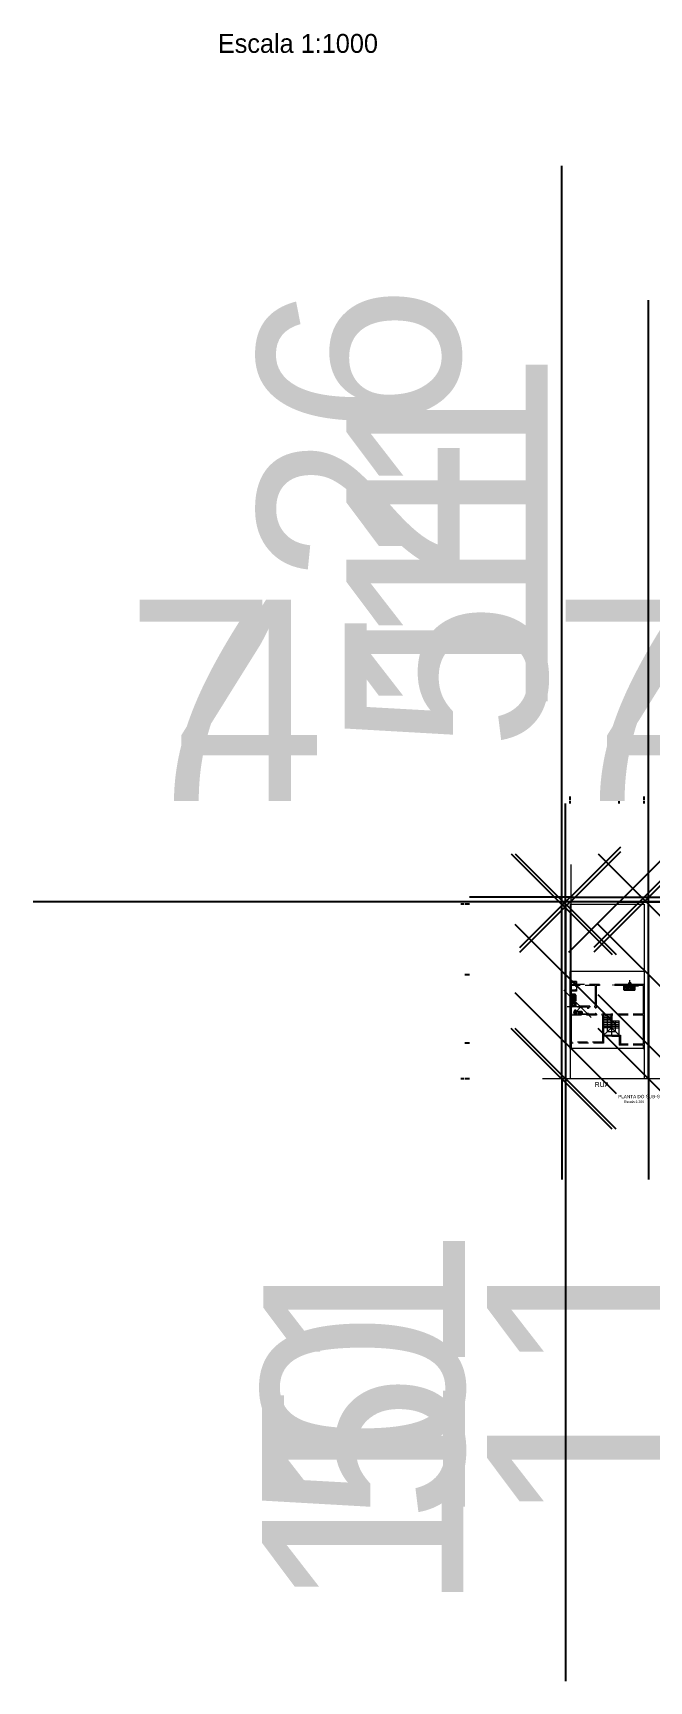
# Model space of a CAD drawing. Header units: feet. Extents: x -467 to 251, y -362 to 412.
# Drawn here: x -156.9 to -65.1, y -101 to 144.5 of the extents above; entities that cross this region are included whole.
import ezdxf

# ---------------------------------------------------------------- set-up
doc = ezdxf.new("R2010")
doc.units = ezdxf.units.FT
doc.header["$MEASUREMENT"] = 0
doc.linetypes.add('DASHED', pattern=[0.75, 0.5, -0.25])
for name, color, linetype in [('Aberturas', 1, 'Continuous'), ('Sanitários', 4, 'Continuous'), ('Textos', 2, 'Continuous')]:
    doc.layers.add(name, color=color, linetype=linetype)
doc.dimstyles.new('Cota 200', dxfattribs={"dimtxt": 15, "dimasz": 15, "dimexe": 15, "dimexo": 15, "dimgap": 15, "dimtad": 1, "dimdec": 0, "dimtxsty": 'Standard', "dimblk": 'OBLIQUE', "dimcen": 15, "dimdle": 15, "dimclrd": 256, "dimclre": 256, "dimclrt": 256, "dimadec": 0, "dimazin": 0, "dimtfac": 1, "dimtdec": 0, "dimtmove": 0, "dimatfit": 3, "dimldrblk": 'OBLIQUE', "dimfxl": 1, "dimarcsym": 0})

# ---------------------------------------------------------------- blocks, each defined once
blk = doc.blocks.new('_Oblique')
at = {"color": 0, "linetype": 'ByBlock', "lineweight": -2}
blk.add_line((-0.5, -0.5), (0.5, 0.5), dxfattribs=at)
blk = doc.blocks.new('*D202')
at = {"lineweight": -2, "ltscale": 3, "transparency": 16777216}
for p, q in [((-69.55, 29.72), (-69.55, 30.09)), ((-65.85, 29.72), (-65.85, 30.09)), ((-69.55, 15.09), (-149.55, 15.09)), ((-65.85, 15.09), (-69.55, 15.09)), ((-65.85, 15.09), (-50.85, 15.09))]:
    blk.add_line(p, q, dxfattribs=at)
at = {"layer": 'Defpoints', "color": 0, "lineweight": 18, "ltscale": 3, "transparency": 16777216}
for p in [(-69.55, 15.09), (-69.55, 14.72), (-65.85, 14.72)]:
    blk.add_point(p, dxfattribs=at)
at = {"lineweight": -2, "ltscale": 3, "transparency": 16777216, "xscale": 15, "yscale": 15, "zscale": 15}
blk.add_blockref('_Oblique', (-69.55, 15.09), dxfattribs=at)
at = {"lineweight": -2, "ltscale": 3, "transparency": 16777216, "xscale": 15, "yscale": 15, "zscale": 15, "rotation": 180}
blk.add_blockref('_Oblique', (-65.85, 15.09), dxfattribs=at)
at = {"lineweight": 18, "ltscale": 3, "transparency": 16777216, "insert": (-124.55, 45.09), "char_height": 30, "attachment_point": 5}
blk.add_mtext('4', dxfattribs=at)
blk = doc.blocks.new('*D203')
at = {"lineweight": -2, "ltscale": 3, "transparency": 16777216}
for p, q in [((-76.85, 29.72), (-76.85, 30.09)), ((-69.55, 29.72), (-69.55, 30.09)), ((-76.85, 15.09), (-156.85, 15.09)), ((-69.55, 15.09), (-76.85, 15.09)), ((-69.55, 15.09), (-54.55, 15.09))]:
    blk.add_line(p, q, dxfattribs=at)
at = {"layer": 'Defpoints', "color": 0, "lineweight": 18, "ltscale": 3, "transparency": 16777216}
for p in [(-76.85, 15.09), (-76.85, 14.72), (-69.55, 14.72)]:
    blk.add_point(p, dxfattribs=at)
at = {"lineweight": -2, "ltscale": 3, "transparency": 16777216, "xscale": 15, "yscale": 15, "zscale": 15}
blk.add_blockref('_Oblique', (-76.85, 15.09), dxfattribs=at)
at = {"lineweight": -2, "ltscale": 3, "transparency": 16777216, "xscale": 15, "yscale": 15, "zscale": 15, "rotation": 180}
blk.add_blockref('_Oblique', (-69.55, 15.09), dxfattribs=at)
at = {"lineweight": 18, "ltscale": 3, "transparency": 16777216, "insert": (-131.85, 45.09), "char_height": 30, "attachment_point": 5}
blk.add_mtext('7', dxfattribs=at)
blk = doc.blocks.new('*D204')
at = {"lineweight": -2, "ltscale": 3, "transparency": 16777216}
for p, q in [((-76.85, 30.24), (-76.85, 30.78)), ((-65.85, 30.24), (-65.85, 30.78)), ((-76.85, 15.78), (-91.85, 15.78)), ((-76.85, 15.78), (-65.85, 15.78)), ((-65.85, 15.78), (24.15, 15.78))]:
    blk.add_line(p, q, dxfattribs=at)
at = {"layer": 'Defpoints', "color": 0, "lineweight": 18, "ltscale": 3, "transparency": 16777216}
for p in [(-76.85, 15.24), (-65.85, 15.78), (-65.85, 15.24)]:
    blk.add_point(p, dxfattribs=at)
at = {"lineweight": -2, "ltscale": 3, "transparency": 16777216, "xscale": 15, "yscale": 15, "zscale": 15}
blk.add_blockref('_Oblique', (-76.85, 15.78), dxfattribs=at)
at = {"lineweight": -2, "ltscale": 3, "transparency": 16777216, "xscale": 15, "yscale": 15, "zscale": 15, "rotation": 180}
blk.add_blockref('_Oblique', (-65.85, 15.78), dxfattribs=at)
at = {"lineweight": 18, "ltscale": 3, "transparency": 16777216, "insert": (-5.85, 45.78), "char_height": 30, "attachment_point": 5}
blk.add_mtext('11', dxfattribs=at)
blk = doc.blocks.new('*D205')
at = {"lineweight": -2, "ltscale": 3, "transparency": 16777216}
for p, q in [((-77.54, 14.72), (-77.54, 29.72)), ((-91.85, 14.72), (-92.54, 14.72)), ((-77.54, 14.72), (-77.54, 4.22)), ((-91.85, 4.22), (-92.54, 4.22)), ((-77.54, 4.22), (-77.54, -85.78))]:
    blk.add_line(p, q, dxfattribs=at)
at = {"layer": 'Defpoints', "color": 0, "lineweight": 18, "ltscale": 3, "transparency": 16777216}
for p in [(-76.85, 14.72), (-77.54, 4.22), (-76.85, 4.22)]:
    blk.add_point(p, dxfattribs=at)
at = {"lineweight": -2, "ltscale": 3, "transparency": 16777216, "xscale": 15, "yscale": 15, "zscale": 15}
for p, rotation in [((-77.54, 14.72), 270), ((-77.54, 4.22), 90)]:
    blk.add_blockref('_Oblique', p, dxfattribs=dict(at, rotation=rotation))
at = {"lineweight": 18, "ltscale": 3, "transparency": 16777216, "insert": (-107.54, -55.78), "char_height": 30, "attachment_point": 5, "rotation": 90}
blk.add_mtext('11', dxfattribs=at)
blk = doc.blocks.new('*D206')
at = {"lineweight": -2, "ltscale": 3, "transparency": 16777216}
for p, q in [((-77.54, 4.22), (-77.54, 19.22)), ((-91.85, 4.22), (-92.54, 4.22)), ((-77.54, 4.22), (-77.54, -5.98)), ((-91.85, -5.98), (-92.54, -5.98)), ((-77.54, -5.98), (-77.54, -100.98))]:
    blk.add_line(p, q, dxfattribs=at)
at = {"layer": 'Defpoints', "color": 0, "lineweight": 18, "ltscale": 3, "transparency": 16777216}
for p in [(-76.85, 4.22), (-77.54, -5.98), (-76.85, -5.98)]:
    blk.add_point(p, dxfattribs=at)
at = {"lineweight": -2, "ltscale": 3, "transparency": 16777216, "xscale": 15, "yscale": 15, "zscale": 15}
for p, rotation in [((-77.54, 4.22), 270), ((-77.54, -5.98), 90)]:
    blk.add_blockref('_Oblique', p, dxfattribs=dict(at, rotation=rotation))
at = {"lineweight": 18, "ltscale": 3, "transparency": 16777216, "insert": (-107.54, -68.48), "char_height": 30, "attachment_point": 5, "rotation": 90}
blk.add_mtext('10', dxfattribs=at)
blk = doc.blocks.new('*D207')
at = {"lineweight": -2, "ltscale": 3, "transparency": 16777216}
for p, q in [((-77.54, -5.98), (-77.54, 9.02)), ((-91.85, -5.98), (-92.54, -5.98)), ((-77.54, -5.98), (-77.54, -11.28)), ((-91.85, -11.28), (-92.54, -11.28)), ((-77.54, -11.28), (-77.54, -91.28))]:
    blk.add_line(p, q, dxfattribs=at)
at = {"layer": 'Defpoints', "color": 0, "lineweight": 18, "ltscale": 3, "transparency": 16777216}
for p in [(-76.85, -5.98), (-77.54, -11.28), (-76.85, -11.28)]:
    blk.add_point(p, dxfattribs=at)
at = {"lineweight": -2, "ltscale": 3, "transparency": 16777216, "xscale": 15, "yscale": 15, "zscale": 15}
for p, rotation in [((-77.54, -5.98), 270), ((-77.54, -11.28), 90)]:
    blk.add_blockref('_Oblique', p, dxfattribs=dict(at, rotation=rotation))
at = {"lineweight": 18, "ltscale": 3, "transparency": 16777216, "insert": (-107.54, -66.28), "char_height": 30, "attachment_point": 5, "rotation": 90}
blk.add_mtext('5', dxfattribs=at)
blk = doc.blocks.new('*D208')
at = {"lineweight": -2, "ltscale": 3, "transparency": 16777216}
for p, q in [((-78.13, 14.72), (-78.13, 124.72)), ((-92.69, 14.72), (-93.13, 14.72)), ((-78.13, -11.28), (-78.13, 14.72)), ((-92.69, -11.28), (-93.13, -11.28)), ((-78.13, -11.28), (-78.13, -26.28))]:
    blk.add_line(p, q, dxfattribs=at)
at = {"layer": 'Defpoints', "color": 0, "lineweight": 18, "ltscale": 3, "transparency": 16777216}
for p in [(-78.13, 14.72), (-77.69, 14.72), (-77.69, -11.28)]:
    blk.add_point(p, dxfattribs=at)
at = {"lineweight": -2, "ltscale": 3, "transparency": 16777216, "xscale": 15, "yscale": 15, "zscale": 15}
for p, rotation in [((-78.13, 14.72), 270), ((-78.13, -11.28), 90)]:
    blk.add_blockref('_Oblique', p, dxfattribs=dict(at, rotation=rotation))
at = {"lineweight": 18, "ltscale": 3, "transparency": 16777216, "insert": (-108.13, 84.72), "char_height": 30, "attachment_point": 5, "rotation": 90}
blk.add_mtext('26', dxfattribs=at)
blk = doc.blocks.new('*D209')
at = {"lineweight": -2, "ltscale": 3, "transparency": 16777216}
for p, q in [((-65.22, -6.28), (-65.22, 73.72)), ((-65.22, -11.28), (-65.22, -6.28)), ((-50.85, -6.28), (-50.22, -6.28)), ((-65.22, -11.28), (-65.22, -26.28)), ((-50.85, -11.28), (-50.22, -11.28))]:
    blk.add_line(p, q, dxfattribs=at)
at = {"layer": 'Defpoints', "color": 0, "lineweight": 18, "ltscale": 3, "transparency": 16777216}
for p in [(-65.85, -6.28), (-65.22, -6.28), (-65.85, -11.28)]:
    blk.add_point(p, dxfattribs=at)
at = {"lineweight": -2, "ltscale": 3, "transparency": 16777216, "xscale": 15, "yscale": 15, "zscale": 15}
for p, rotation in [((-65.22, -6.28), 270), ((-65.22, -11.28), 90)]:
    blk.add_blockref('_Oblique', p, dxfattribs=dict(at, rotation=rotation))
at = {"lineweight": 18, "ltscale": 3, "transparency": 16777216, "insert": (-95.22, 48.72), "char_height": 30, "attachment_point": 5, "rotation": 90}
blk.add_mtext('5', dxfattribs=at)
blk = doc.blocks.new('*D210')
at = {"lineweight": -2, "ltscale": 3, "transparency": 16777216}
for p, q in [((-65.22, 4.22), (-65.22, 94.22)), ((-65.22, -6.28), (-65.22, 4.22)), ((-50.85, 4.22), (-50.22, 4.22)), ((-65.22, -6.28), (-65.22, -21.28)), ((-50.85, -6.28), (-50.22, -6.28))]:
    blk.add_line(p, q, dxfattribs=at)
at = {"layer": 'Defpoints', "color": 0, "lineweight": 18, "ltscale": 3, "transparency": 16777216}
for p in [(-65.85, 4.22), (-65.22, 4.22), (-65.85, -6.28)]:
    blk.add_point(p, dxfattribs=at)
at = {"lineweight": -2, "ltscale": 3, "transparency": 16777216, "xscale": 15, "yscale": 15, "zscale": 15}
for p, rotation in [((-65.22, 4.22), 270), ((-65.22, -6.28), 90)]:
    blk.add_blockref('_Oblique', p, dxfattribs=dict(at, rotation=rotation))
at = {"lineweight": 18, "ltscale": 3, "transparency": 16777216, "insert": (-95.22, 64.22), "char_height": 30, "attachment_point": 5, "rotation": 90}
blk.add_mtext('11', dxfattribs=at)
blk = doc.blocks.new('*D211')
at = {"lineweight": -2, "ltscale": 3, "transparency": 16777216}
for p, q in [((-65.22, 14.72), (-65.22, 104.72)), ((-65.22, 4.22), (-65.22, 14.72)), ((-50.85, 14.72), (-50.22, 14.72)), ((-65.22, 4.22), (-65.22, -10.78)), ((-50.85, 4.22), (-50.22, 4.22))]:
    blk.add_line(p, q, dxfattribs=at)
at = {"layer": 'Defpoints', "color": 0, "lineweight": 18, "ltscale": 3, "transparency": 16777216}
for p in [(-65.85, 14.72), (-65.22, 14.72), (-65.85, 4.22)]:
    blk.add_point(p, dxfattribs=at)
at = {"lineweight": -2, "ltscale": 3, "transparency": 16777216, "xscale": 15, "yscale": 15, "zscale": 15}
for p, rotation in [((-65.22, 14.72), 270), ((-65.22, 4.22), 90)]:
    blk.add_blockref('_Oblique', p, dxfattribs=dict(at, rotation=rotation))
at = {"lineweight": 18, "ltscale": 3, "transparency": 16777216, "insert": (-95.22, 74.72), "char_height": 30, "attachment_point": 5, "rotation": 90}
blk.add_mtext('11', dxfattribs=at)
blk = doc.blocks.new('CUBA')
for points in [[(-0.36, 0, 0.074247), (-0.34, -0.09, 0.084941), (-0.31, -0.16, 0.1063), (-0.25, -0.21, 0.128651), (-0.18, -0.23, 0.128651), (-0.11, -0.21, 0.1063), (-0.05, -0.16, 0.084941), (-0.01, -0.09, 0.074247), (0, 0, 0.074247), (-0.01, 0.09, 0.084941), (-0.05, 0.16, 0.1063), (-0.11, 0.21, 0.128651), (-0.18, 0.23, 0.128651), (-0.25, 0.21, 0.1063), (-0.31, 0.16, 0.084941), (-0.34, 0.09, 0.074247)], [(-0.33, 0, 0.074247), (-0.32, -0.08, 0.084941), (-0.28, -0.14, 0.1063), (-0.23, -0.19, 0.128651), (-0.18, -0.2, 0.128651), (-0.12, -0.19, 0.1063), (-0.07, -0.14, 0.084941), (-0.04, -0.08, 0.074247), (-0.03, 0, 0.074247), (-0.04, 0.08, 0.084941), (-0.07, 0.14, 0.1063), (-0.12, 0.19, 0.128651), (-0.18, 0.2, 0.128651), (-0.23, 0.19, 0.1063), (-0.28, 0.14, 0.084941), (-0.32, 0.08, 0.074247)]]:
    blk.add_lwpolyline(points, format="xyb", close=True)
blk = doc.blocks.new('*D215')
at = {"lineweight": -2, "ltscale": 3, "transparency": 16777216}
for p, q in [((-44.27, 14.72), (-44.27, 29.72)), ((-58.58, 14.72), (-59.27, 14.72)), ((-44.27, 14.72), (-44.27, 4.22)), ((-58.58, 4.22), (-59.27, 4.22)), ((-44.27, 4.22), (-44.27, -85.78))]:
    blk.add_line(p, q, dxfattribs=at)
at = {"layer": 'Defpoints', "color": 0, "lineweight": 18, "ltscale": 3, "transparency": 16777216}
for p in [(-43.58, 14.72), (-44.27, 4.22), (-43.58, 4.22)]:
    blk.add_point(p, dxfattribs=at)
at = {"lineweight": -2, "ltscale": 3, "transparency": 16777216, "xscale": 15, "yscale": 15, "zscale": 15}
for p, rotation in [((-44.27, 14.72), 270), ((-44.27, 4.22), 90)]:
    blk.add_blockref('_Oblique', p, dxfattribs=dict(at, rotation=rotation))
at = {"lineweight": 18, "ltscale": 3, "transparency": 16777216, "insert": (-74.27, -55.78), "char_height": 30, "attachment_point": 5, "rotation": 90}
blk.add_mtext('11', dxfattribs=at)
blk = doc.blocks.new('*D222')
at = {"lineweight": -2, "ltscale": 3, "transparency": 16777216}
for p, q in [((-6.14, 29.72), (-6.14, 30.09)), ((-2.44, 29.72), (-2.44, 30.09)), ((-6.14, 15.09), (-86.14, 15.09)), ((-2.44, 15.09), (-6.14, 15.09)), ((-2.44, 15.09), (12.56, 15.09))]:
    blk.add_line(p, q, dxfattribs=at)
at = {"layer": 'Defpoints', "color": 0, "lineweight": 18, "ltscale": 3, "transparency": 16777216}
for p in [(-6.14, 15.09), (-6.14, 14.72), (-2.44, 14.72)]:
    blk.add_point(p, dxfattribs=at)
at = {"lineweight": -2, "ltscale": 3, "transparency": 16777216, "xscale": 15, "yscale": 15, "zscale": 15}
blk.add_blockref('_Oblique', (-6.14, 15.09), dxfattribs=at)
at = {"lineweight": -2, "ltscale": 3, "transparency": 16777216, "xscale": 15, "yscale": 15, "zscale": 15, "rotation": 180}
blk.add_blockref('_Oblique', (-2.44, 15.09), dxfattribs=at)
at = {"lineweight": 18, "ltscale": 3, "transparency": 16777216, "insert": (-61.14, 45.09), "char_height": 30, "attachment_point": 5}
blk.add_mtext('4', dxfattribs=at)
blk = doc.blocks.new('*D223')
at = {"lineweight": -2, "ltscale": 3, "transparency": 16777216}
for p, q in [((-13.44, 29.72), (-13.44, 30.09)), ((-6.14, 29.72), (-6.14, 30.09)), ((-13.44, 15.09), (-93.44, 15.09)), ((-6.14, 15.09), (-13.44, 15.09)), ((-6.14, 15.09), (8.86, 15.09))]:
    blk.add_line(p, q, dxfattribs=at)
at = {"layer": 'Defpoints', "color": 0, "lineweight": 18, "ltscale": 3, "transparency": 16777216}
for p in [(-13.44, 15.09), (-13.44, 14.72), (-6.14, 14.72)]:
    blk.add_point(p, dxfattribs=at)
at = {"lineweight": -2, "ltscale": 3, "transparency": 16777216, "xscale": 15, "yscale": 15, "zscale": 15}
blk.add_blockref('_Oblique', (-13.44, 15.09), dxfattribs=at)
at = {"lineweight": -2, "ltscale": 3, "transparency": 16777216, "xscale": 15, "yscale": 15, "zscale": 15, "rotation": 180}
blk.add_blockref('_Oblique', (-6.14, 15.09), dxfattribs=at)
at = {"lineweight": 18, "ltscale": 3, "transparency": 16777216, "insert": (-68.44, 45.09), "char_height": 30, "attachment_point": 5}
blk.add_mtext('7', dxfattribs=at)

msp = doc.modelspace()

# ---------------------------------------------------------------- linework, layer by layer
at = {"lineweight": 18, "ltscale": 3}
for p, q in [((-76.75, 20.63), (-76.75, -5.83)), ((-76.85, 14.72), (-65.85, 14.72)), ((-76.85, 14.72), (-76.85, -11.28)), ((-65.85, 14.72), (-65.85, -11.28)), ((-76.7, 3.07), (-76.7, 2.77)), ((-76.7, 2.62), (-76.7, 1.92)), ((-76.1, 3.07), (-76.1, 2.77)), ((-76.1, 2.62), (-76.1, 2.52)), ((-76.1, 2.52), (-75.95, 2.52)), ((-75.95, 3.22), (-75.95, 2.77)), ((-75.95, 2.62), (-75.95, 1.77)), ((-73.15, 2.62), (-73.15, -0.48)), ((-73, 2.62), (-73, -0.73)), ((-72.5, 2.77), (-72.5, 2.62)), ((-70.5, 2.77), (-70.5, 2.62)), ((-68.85, 2.77), (-68.85, 2.62)), ((-68.7, 2.77), (-68.7, 2.62)), ((-68.35, 2.28), (-68.35, 2.77)), ((-67.83, 2.94), (-68.15, 2.94)), ((-67.99, 2.53), (-67.99, 3.42)), ((-67.69, 2.28), (-67.69, 2.77)), ((-66.7, 2.77), (-66.7, 2.62)), ((-66, 2.62), (-66, -1.63)), ((-77.8, 1.94), (-73.73, -2.13)), ((-76.41, 1.03), (-76.85, 1.03)), ((-76.41, 0.51), (-76.85, 0.51)), ((-76.75, 1.77), (-76.75, -0.91)), ((-76.7, 1.77), (-76.7, -0.48)), ((-76.66, -0.34), (-76.09, 0.23)), ((-76.1, 2.02), (-75.95, 2.02)), ((-76.1, 2.02), (-76.1, 1.92)), ((-74.8, -0.56), (-77.3, -0.56)), ((-76.7, -0.13), (-76.85, -0.13)), ((-76.66, -0.34), (-76.85, -0.53)), ((-76.7, -0.63), (-76.7, -1.63)), ((-76.7, -1.78), (-76.7, -5.83)), ((-76.33, -1.63), (-76.33, -1.78)), ((-75.08, -1.61), (-76.12, -1.04)), ((-76.11, -1.44), (-75.3, -0.56)), ((-75.5, -0.36), (-75.1, -0.76)), ((-75.43, -0.63), (-75.43, -0.48)), ((-75.38, -1.33), (-75.38, -1.78)), ((-75.3, -0.63), (-75.3, -0.48)), ((-75.3, -0.56), (-75.3, -0.56)), ((-74.8, -0.52), (-74.8, -0.6)), ((-74.3, -0.63), (-74.3, -0.83)), ((-74.15, -0.83), (-74.3, -0.83)), ((-74.3, -1.53), (-74.3, -1.63)), ((-74.15, -1.53), (-74.3, -1.53)), ((-74.15, -0.63), (-74.15, -0.83)), ((-74.15, -1.53), (-74.15, -1.63)), ((-73.95, -0.48), (-73.95, -0.63)), ((-73.25, -0.48), (-73.25, -0.63)), ((-73.15, -0.63), (-73.15, -0.73)), ((-73.15, -0.73), (-73, -0.73)), ((-73.15, -1.53), (-73, -1.53)), ((-73.15, -1.53), (-73.15, -1.63)), ((-73.08, -1.53), (-73.15, -1.53)), ((-73, -1.53), (-73, -1.63)), ((-72.95, -1.63), (-72.95, -1.78)), ((-72.15, -1.63), (-72.15, -1.78)), ((-72.05, -1.78), (-72.05, -5.83)), ((-71.9, -1.63), (-71.9, -3.68)), ((-71.9, -1.63), (-70.8, -1.63)), ((-71.9, -1.89), (-70.8, -1.89)), ((-71.9, -2.15), (-70.8, -2.15)), ((-71.9, -2.4), (-70.8, -2.4)), ((-71.35, -1.63), (-71.35, -4.23)), ((-70.8, -1.63), (-70.8, -3.68)), ((-70.65, -1.78), (-70.65, -3.68)), ((-66, -1.78), (-66, -6.13)), ((-76.79, -2.86), (-76.72, -2.86)), ((-71.9, -2.66), (-70.8, -2.66)), ((-71.9, -2.91), (-70.8, -2.91)), ((-71.9, -3.17), (-70.8, -3.17)), ((-71.9, -3.42), (-70.8, -3.42)), ((-70.8, -3.68), (-71.9, -3.68)), ((-71.9, -3.68), (-71.9, -4.78)), ((-70.73, -3.68), (-71.9, -4.78)), ((-71.9, -4.78), (-69.4, -4.78)), ((-71.35, -4.23), (-70.1, -4.23)), ((-70.65, -3.68), (-70.8, -3.68)), ((-70.73, -3.68), (-69.55, -4.78)), ((-70.73, -3.68), (-70.73, -4.78)), ((-70.65, -2.66), (-69.55, -2.66)), ((-70.65, -2.91), (-69.55, -2.91)), ((-70.65, -3.17), (-69.55, -3.17)), ((-70.65, -3.42), (-69.55, -3.42)), ((-70.65, -3.68), (-69.55, -3.68)), ((-70.1, -2.66), (-70.18, -2.79)), ((-70.1, -4.23), (-70.1, -2.66)), ((-70.1, -2.66), (-70.02, -2.79)), ((-69.55, -4.78), (-69.55, -2.66)), ((-76.85, -6.78), (-76.7, -6.78)), ((-76.7, -5.98), (-76.7, -6.78)), ((-71.9, -4.93), (-71.9, -5.98)), ((-70.65, -4.93), (-69.55, -4.93)), ((-66, -6.28), (-66, -6.78)), ((-66, -6.78), (-65.85, -6.78)), ((-61.32, -11.28), (-81, -11.28))]:
    msp.add_line(p, q, dxfattribs=at)
at = {"color": 4, "lineweight": 18, "ltscale": 3}
for p, q in [((-65.85, 4.72), (-76.85, 4.72)), ((-76.85, -6.78), (-76.85, 4.72)), ((-65.85, 4.72), (-65.85, -6.78)), ((-65.85, -6.78), (-76.85, -6.78))]:
    msp.add_line(p, q, dxfattribs=at)
at = {"linetype": 'DASHED', "lineweight": 18, "ltscale": 3}
for p, q in [((-75.95, 3.22), (-76.85, 3.22)), ((-76.1, 3.07), (-76.7, 3.07)), ((-76.1, 2.77), (-76.7, 2.77)), ((-76.1, 2.62), (-76.7, 2.62)), ((-72.5, 2.77), (-75.95, 2.77)), ((-73.15, 2.62), (-75.95, 2.62)), ((-72.5, 2.62), (-73, 2.62)), ((-68.7, 2.77), (-70.5, 2.77)), ((-66.57, 2.67), (-70.5, 2.67)), ((-68.7, 2.62), (-70.5, 2.62)), ((-65.85, 2.77), (-66.7, 2.77)), ((-66, 2.62), (-66.7, 2.62)), ((-76.1, 1.92), (-76.7, 1.92)), ((-75.95, 1.77), (-76.7, 1.77)), ((-73.95, -0.48), (-76.7, -0.48)), ((-74.3, -0.63), (-76.7, -0.63)), ((-74.3, -1.63), (-76.7, -1.63)), ((-74.3, -1.68), (-76.7, -1.68)), ((-72.95, -1.78), (-76.7, -1.78)), ((-73.95, -0.63), (-74.15, -0.63)), ((-73.15, -1.63), (-74.15, -1.63)), ((-73.15, -0.48), (-73.25, -0.48)), ((-73.15, -0.63), (-73.25, -0.63)), ((-72.95, -1.63), (-73, -1.63)), ((-71.9, -1.63), (-72.15, -1.63)), ((-72.05, -1.78), (-72.15, -1.78)), ((-66, -1.63), (-70.8, -1.63)), ((-66, -1.78), (-70.65, -1.78)), ((-69.4, -4.78), (-69.4, -6.13)), ((-72.05, -5.83), (-76.7, -5.83)), ((-71.9, -5.98), (-76.7, -5.98)), ((-70.65, -4.93), (-71.9, -4.93)), ((-69.55, -4.93), (-69.55, -6.28)), ((-66, -6.28), (-69.55, -6.28)), ((-66, -6.13), (-69.4, -6.13))]:
    msp.add_line(p, q, dxfattribs=at)
at = {"lineweight": 18, "ltscale": 3}
for centre, radius in [((-68.85, 2.67), 0.0477), ((-67.99, 2.94), 0.15), ((-75.3, -0.56), 0.05), ((-74.8, -0.56), 0.0369), ((-76.75, -2.86), 0.0312)]:
    msp.add_circle(centre, radius, dxfattribs=at)
at = {"lineweight": 18}
for p in [(-71.9, -1.63), (-71.9, -1.89), (-71.9, -2.15), (-71.9, -2.4), (-71.9, -2.66), (-71.9, -2.91), (-71.9, -3.17), (-71.9, -3.42)]:
    msp.add_point(p, dxfattribs=at)
at = {"layer": 'Aberturas'}
for p, q in [((-68.7, 2.77), (-66.7, 2.77)), ((-68.7, 2.77), (-66.7, 2.77)), ((-68.7, 2.71), (-66.7, 2.71)), ((-68.7, 2.71), (-66.7, 2.71)), ((-68.7, 2.68), (-66.7, 2.68)), ((-68.7, 2.68), (-66.7, 2.68)), ((-68.7, 2.62), (-66.7, 2.62)), ((-68.7, 2.62), (-66.7, 2.62))]:
    msp.add_line(p, q, dxfattribs=at)
at = {"layer": 'Sanitários'}
for p, q in [((-68.81, 1.92), (-68.81, 2.62)), ((-68.81, 1.92), (-68.81, 2.62)), ((-68.2, 2.46), (-68.5, 2.46)), ((-68.2, 2.46), (-68.5, 2.46)), ((-67.54, 2.46), (-67.84, 2.46)), ((-67.54, 2.46), (-67.84, 2.46)), ((-67.24, 1.92), (-67.24, 2.62)), ((-67.24, 1.92), (-67.24, 2.62)), ((-76.2, 1.3), (-76.7, 1.3)), ((-76.2, 1.3), (-76.7, 1.3)), ((-76.2, 0.23), (-76.7, 0.23)), ((-76.2, 0.23), (-76.7, 0.23)), ((-76.7, 0.17), (-76.1, 0.17)), ((-76.7, 0.17), (-76.1, 0.17)), ((-76.58, 1.21), (-76.58, 0.84)), ((-76.58, 1.21), (-76.58, 0.84)), ((-76.58, 0.7), (-76.58, 0.33)), ((-76.58, 0.7), (-76.58, 0.33)), ((-76.56, 0.17), (-76.56, -0.43)), ((-76.56, 0.17), (-76.56, -0.43)), ((-76.37, 1.27), (-76.37, 0.78)), ((-76.37, 1.27), (-76.37, 0.78)), ((-76.34, 1.27), (-76.34, 0.79)), ((-76.34, 1.27), (-76.34, 0.79)), ((-76.31, 1.26), (-76.31, 0.8)), ((-76.31, 1.26), (-76.31, 0.8)), ((-76.28, 1.24), (-76.28, 0.82)), ((-76.28, 1.24), (-76.28, 0.82)), ((-76.25, 1.22), (-76.25, 0.84)), ((-76.25, 1.22), (-76.25, 0.84)), ((-76.22, 1.19), (-76.22, 0.87)), ((-76.22, 1.19), (-76.22, 0.87)), ((-76.19, 1.14), (-76.19, 0.91)), ((-76.19, 1.14), (-76.19, 0.91)), ((-76.1, 1.2), (-76.1, 0.33)), ((-76.1, 1.2), (-76.1, 0.33)), ((-76.1, 0.17), (-76.1, -0.43)), ((-76.1, 0.17), (-76.1, -0.43)), ((-67.24, 1.92), (-68.81, 1.92)), ((-68.55, 2.18), (-68.55, 2.41)), ((-68.55, 2.18), (-68.55, 2.41)), ((-68.2, 2.14), (-68.5, 2.14)), ((-68.2, 2.14), (-68.5, 2.14)), ((-68.15, 2.41), (-68.15, 2.19)), ((-68.15, 2.41), (-68.15, 2.19)), ((-67.89, 2.18), (-67.89, 2.41)), ((-67.89, 2.18), (-67.89, 2.41)), ((-67.54, 2.14), (-67.84, 2.14)), ((-67.54, 2.14), (-67.84, 2.14)), ((-67.49, 2.41), (-67.49, 2.19)), ((-67.49, 2.41), (-67.49, 2.19)), ((-76.1, -0.43), (-76.7, -0.43)), ((-76.1, -0.43), (-76.7, -0.43)), ((-76.29, -1.25), (-76.29, -1.27)), ((-76.29, -1.25), (-76.29, -1.27)), ((-76.29, -1.25), (-76.29, -1.27)), ((-76.29, -1.25), (-76.29, -1.27)), ((-76.29, -1.27), (-76.29, -1.29)), ((-76.29, -1.27), (-76.29, -1.29)), ((-76.29, -1.27), (-76.29, -1.29)), ((-76.29, -1.27), (-76.29, -1.29)), ((-76.25, -1.25), (-76.25, -1.27)), ((-76.25, -1.25), (-76.25, -1.27)), ((-76.25, -1.25), (-76.25, -1.27)), ((-76.25, -1.25), (-76.25, -1.27)), ((-76.25, -1.27), (-76.25, -1.29)), ((-76.25, -1.27), (-76.25, -1.29)), ((-76.25, -1.27), (-76.25, -1.29)), ((-76.25, -1.27), (-76.25, -1.29)), ((-76.24, -1.52), (-76.24, -1.56)), ((-76.24, -1.52), (-76.24, -1.52)), ((-76.24, -1.52), (-76.24, -1.56)), ((-76.24, -1.52), (-76.24, -1.52)), ((-76.24, -1.52), (-76.24, -1.56)), ((-76.24, -1.52), (-76.24, -1.52)), ((-76.24, -1.52), (-76.24, -1.56)), ((-76.24, -1.52), (-76.24, -1.52)), ((-76.24, -1.56), (-76.24, -1.64)), ((-76.24, -1.56), (-76.24, -1.64)), ((-76.24, -1.56), (-76.24, -1.64)), ((-76.24, -1.56), (-76.24, -1.64)), ((-76.23, -1.51), (-76.11, -1.51)), ((-76.23, -1.51), (-76.11, -1.51)), ((-76.23, -1.51), (-76.11, -1.51)), ((-76.23, -1.51), (-76.11, -1.51)), ((-76.11, -1.51), (-75.99, -1.51)), ((-76.11, -1.51), (-75.99, -1.51)), ((-76.11, -1.51), (-75.99, -1.51)), ((-76.11, -1.51), (-75.99, -1.51)), ((-75.98, -1.27), (-75.98, -1.25)), ((-75.98, -1.27), (-75.98, -1.25)), ((-75.98, -1.27), (-75.98, -1.25)), ((-75.98, -1.27), (-75.98, -1.25)), ((-75.97, -1.29), (-75.98, -1.27)), ((-75.97, -1.29), (-75.98, -1.27)), ((-75.97, -1.29), (-75.98, -1.27)), ((-75.97, -1.29), (-75.98, -1.27)), ((-75.98, -1.52), (-75.98, -1.56)), ((-75.98, -1.52), (-75.98, -1.52)), ((-75.98, -1.52), (-75.98, -1.56)), ((-75.98, -1.52), (-75.98, -1.52)), ((-75.98, -1.52), (-75.98, -1.56)), ((-75.98, -1.52), (-75.98, -1.52)), ((-75.98, -1.52), (-75.98, -1.56)), ((-75.98, -1.52), (-75.98, -1.52)), ((-75.98, -1.64), (-75.98, -1.56)), ((-75.98, -1.64), (-75.98, -1.56)), ((-75.98, -1.64), (-75.98, -1.56)), ((-75.98, -1.64), (-75.98, -1.56)), ((-75.93, -1.27), (-75.93, -1.25)), ((-75.93, -1.27), (-75.93, -1.25)), ((-75.93, -1.27), (-75.93, -1.25)), ((-75.93, -1.27), (-75.93, -1.25)), ((-75.93, -1.29), (-75.93, -1.27)), ((-75.93, -1.29), (-75.93, -1.27)), ((-75.93, -1.29), (-75.93, -1.27)), ((-75.93, -1.29), (-75.93, -1.27)), ((-75.63, -1.24), (-75.63, -1.64)), ((-75.63, -1.24), (-75.63, -1.64)), ((-75.63, -1.24), (-75.12, -1.24)), ((-75.12, -1.24), (-75.12, -1.64))]:
    msp.add_line(p, q, dxfattribs=at)
at = {"layer": 'Sanitários', "const_width": 0.01}
for points in [[(-76.62, 0.11, 1), (-76.62, 0.04, 1)], [(-76.62, 0.11, 1), (-76.62, 0.04, 1)], [(-76.63, -0.01, 1), (-76.63, -0.04, 1)], [(-76.63, -0.01, 1), (-76.63, -0.04, 1)], [(-76.63, -0.07, 1), (-76.63, -0.1, 1)], [(-76.63, -0.07, 1), (-76.63, -0.1, 1)], [(-76.62, -0.12, 1), (-76.62, -0.15, 1)], [(-76.62, -0.12, 1), (-76.62, -0.15, 1)]]:
    msp.add_lwpolyline(points, format="xyb", close=True, dxfattribs=at)
at = {"layer": 'Sanitários'}
for points in [[(-76.53, 0.14), (-76.13, 0.14), (-76.13, -0.4), (-76.53, -0.4)], [(-76.53, 0.14), (-76.13, 0.14), (-76.13, -0.4), (-76.53, -0.4)], [(-76.18, -0.07), (-76.15, -0.07), (-76.15, -0.18), (-76.18, -0.18)], [(-76.18, -0.07), (-76.15, -0.07), (-76.15, -0.18), (-76.18, -0.18)]]:
    msp.add_lwpolyline(points, close=True, dxfattribs=at)
for centre, radius in [((-76.62, 0.07), 0.0191), ((-76.62, 0.07), 0.0191), ((-76.41, 1.03), 0.02), ((-76.41, 1.03), 0.02), ((-76.41, 0.51), 0.02), ((-76.41, 0.51), 0.02), ((-68.35, 2.28), 0.0143), ((-68.35, 2.28), 0.0143), ((-67.69, 2.28), 0.0143), ((-67.69, 2.28), 0.0143), ((-76.11, -1.44), 0.035), ((-76.11, -1.44), 0.035), ((-76.11, -1.44), 0.035), ((-76.11, -1.44), 0.035), ((-76.11, -1.44), 0.0225), ((-76.11, -1.44), 0.0225), ((-76.11, -1.44), 0.0225), ((-76.11, -1.44), 0.0225), ((-76.11, -1.6), 0.0175), ((-76.11, -1.6), 0.0175), ((-76.11, -1.6), 0.0175), ((-76.11, -1.6), 0.0175)]:
    msp.add_circle(centre, radius, dxfattribs=at)
for centre, radius, start, end in [((-68.5, 2.41), 0.05, 89.9219, 179.9219), ((-68.5, 2.41), 0.05, 89.9219, 179.9219), ((-68.2, 2.41), 0.05, 359.9219, 89.9219), ((-68.2, 2.41), 0.05, 359.9219, 89.9219), ((-67.84, 2.41), 0.05, 89.9219, 179.9219), ((-67.84, 2.41), 0.05, 89.9219, 179.9219), ((-67.54, 2.41), 0.05, 359.9219, 89.9219), ((-67.54, 2.41), 0.05, 359.9219, 89.9219), ((-76.41, 1.03), 0.25, 228.1147, 131.8853), ((-76.41, 1.03), 0.25, 228.1147, 131.8853), ((-76.41, 0.51), 0.25, 228.1147, 131.8853), ((-76.41, 0.51), 0.25, 228.1147, 131.8853), ((-76.2, 1.2), 0.1, 0, 90), ((-76.2, 0.33), 0.1, 270, 0), ((-68.5, 2.19), 0.05, 180.0781, 270.0781), ((-68.5, 2.19), 0.05, 180.0781, 270.0781), ((-68.2, 2.19), 0.05, 270.0781, 0.0781), ((-68.2, 2.19), 0.05, 270.0781, 0.0781), ((-67.84, 2.19), 0.05, 180.0781, 270.0781), ((-67.84, 2.19), 0.05, 180.0781, 270.0781), ((-67.54, 2.19), 0.05, 270.0781, 0.0781), ((-67.54, 2.19), 0.05, 270.0781, 0.0781), ((-74.88, -1.39), 1.42, 176.0638, 177.1376), ((-74.88, -1.39), 1.42, 176.0638, 177.1376), ((-74.88, -1.39), 1.42, 176.0638, 177.1376), ((-74.88, -1.39), 1.42, 176.0638, 177.1376), ((-75.93, -1.33), 0.364, 177.1376, 179.2574), ((-75.93, -1.33), 0.364, 177.1376, 179.2574), ((-75.93, -1.33), 0.364, 177.1376, 179.2574), ((-75.93, -1.33), 0.364, 177.1376, 179.2574), ((6.26, -2.4), 82.56, 179.2574, 179.2838), ((6.26, -2.4), 82.56, 179.2574, 179.2838), ((6.26, -2.4), 82.56, 179.2574, 179.2838), ((6.26, -2.4), 82.56, 179.2574, 179.2838), ((-76.1, -1.37), 0.2, 179.2838, 179.8208), ((-72.15, -1.38), 4.15, 179.8208, 180), ((-76.1, -1.37), 0.2, 179.2838, 179.8208), ((-72.15, -1.38), 4.15, 179.8208, 180), ((-76.1, -1.37), 0.2, 179.2838, 179.8208), ((-72.15, -1.38), 4.15, 179.8208, 180), ((-76.1, -1.37), 0.2, 179.2838, 179.8208), ((-72.15, -1.38), 4.15, 179.8208, 180), ((-75.08, -1.38), 1.22, 180, 180.331), ((-75.08, -1.38), 1.22, 180, 180.331), ((-75.08, -1.38), 1.22, 180, 180.331), ((-75.08, -1.38), 1.22, 180, 180.331), ((-75.76, -1.38), 0.541, 180.331, 181.4321), ((-75.76, -1.38), 0.541, 180.331, 181.4321), ((-75.76, -1.38), 0.541, 180.331, 181.4321), ((-75.76, -1.38), 0.541, 180.331, 181.4321), ((-75.84, -1.39), 0.461, 181.4321, 182.6251), ((-75.84, -1.39), 0.461, 181.4321, 182.6251), ((-75.84, -1.39), 0.461, 181.4321, 182.6251), ((-75.84, -1.39), 0.461, 181.4321, 182.6251), ((-75.86, -1.39), 0.433, 182.6251, 183.8141), ((-75.86, -1.39), 0.433, 182.6251, 183.8141), ((-75.86, -1.39), 0.433, 182.6251, 183.8141), ((-75.86, -1.39), 0.433, 182.6251, 183.8141), ((-73.92, -1.26), 2.38, 183.8141, 184.3208), ((-73.92, -1.26), 2.38, 183.8141, 184.3208), ((-73.92, -1.26), 2.38, 183.8141, 184.3208), ((-73.92, -1.26), 2.38, 183.8141, 184.3208), ((-76.11, -1.27), 0.177, 151.2704, 171.8597), ((-76.11, -1.27), 0.177, 151.2704, 171.8597), ((-76.11, -1.27), 0.177, 151.2704, 171.8597), ((-76.11, -1.27), 0.177, 151.2704, 171.8597), ((-75.22, -1.36), 1.07, 184.3208, 184.7636), ((-75.22, -1.36), 1.07, 184.3208, 184.7636), ((-75.22, -1.36), 1.07, 184.3208, 184.7636), ((-75.22, -1.36), 1.07, 184.3208, 184.7636), ((-68.92, -0.83), 7.4, 184.7636, 184.9324), ((-68.92, -0.83), 7.4, 184.7636, 184.9324), ((-68.92, -0.83), 7.4, 184.7636, 184.9324), ((-68.92, -0.83), 7.4, 184.7636, 184.9324), ((-73.55, -1.14), 2.76, 186.8428, 187.1654), ((-73.55, -1.14), 2.76, 186.8428, 187.1654), ((-76.15, -1.46), 0.138, 184.9324, 186.8428), ((-76.15, -1.46), 0.138, 184.9324, 186.8428), ((-73.55, -1.14), 2.76, 186.8428, 187.1654), ((-73.55, -1.14), 2.76, 186.8428, 187.1654), ((-76.15, -1.46), 0.138, 184.9324, 186.8428), ((-76.15, -1.46), 0.138, 184.9324, 186.8428), ((-76.25, -1.49), 0.0424, 187.2701, 199.7989), ((-73.55, -1.14), 2.76, 187.1654, 187.2701), ((-76.25, -1.49), 0.0424, 187.2701, 199.7989), ((-73.55, -1.14), 2.76, 187.1654, 187.2701), ((-76.25, -1.49), 0.0424, 187.2701, 199.7989), ((-73.55, -1.14), 2.76, 187.1654, 187.2701), ((-76.25, -1.49), 0.0424, 187.2701, 199.7989), ((-73.55, -1.14), 2.76, 187.1654, 187.2701), ((-76.15, -1.45), 0.15, 199.7989, 206.4518), ((-76.15, -1.45), 0.15, 199.7989, 206.4518), ((-76.15, -1.45), 0.15, 199.7989, 206.4518), ((-76.15, -1.45), 0.15, 199.7989, 206.4518), ((-76.21, -1.47), 0.0848, 210.8654, 239.0888), ((-76.21, -1.47), 0.0848, 210.8654, 239.0888), ((-76.21, -1.47), 0.0848, 210.8654, 239.0888), ((-76.21, -1.47), 0.0848, 210.8654, 239.0888), ((-76.12, -1.27), 0.171, 123.0274, 151.7445), ((-76.12, -1.27), 0.171, 123.0274, 151.7445), ((-76.11, -1.27), 0.132, 123.5501, 171.7005), ((-76.11, -1.27), 0.132, 123.5501, 171.7005), ((-74.88, -1.39), 1.37, 176.0925, 177.1376), ((-74.88, -1.39), 1.37, 176.0925, 177.1376), ((-74.88, -1.39), 1.37, 176.0925, 177.1376), ((-74.88, -1.39), 1.37, 176.0925, 177.1376), ((-75.93, -1.33), 0.319, 177.1376, 179.2574), ((-75.93, -1.33), 0.319, 177.1376, 179.2574), ((-75.93, -1.33), 0.319, 177.1376, 179.2574), ((-75.93, -1.33), 0.319, 177.1376, 179.2574), ((6.26, -2.4), 82.51, 179.2574, 179.2838), ((6.26, -2.4), 82.51, 179.2574, 179.2838), ((6.26, -2.4), 82.51, 179.2574, 179.2838), ((6.26, -2.4), 82.51, 179.2574, 179.2838), ((-72.15, -1.38), 4.11, 179.8208, 180), ((-76.1, -1.37), 0.156, 179.2838, 179.8208), ((-72.15, -1.38), 4.11, 179.8208, 180), ((-76.1, -1.37), 0.156, 179.2838, 179.8208), ((-72.15, -1.38), 4.11, 179.8208, 180), ((-76.1, -1.37), 0.156, 179.2838, 179.8208), ((-72.15, -1.38), 4.11, 179.8208, 180), ((-76.1, -1.37), 0.156, 179.2838, 179.8208), ((-75.08, -1.38), 1.17, 180, 180.331), ((-75.08, -1.38), 1.17, 180, 180.331), ((-75.08, -1.38), 1.17, 180, 180.331), ((-75.08, -1.38), 1.17, 180, 180.331), ((-75.76, -1.38), 0.497, 180.331, 181.4321), ((-75.76, -1.38), 0.497, 180.331, 181.4321), ((-75.76, -1.38), 0.497, 180.331, 181.4321), ((-75.76, -1.38), 0.497, 180.331, 181.4321), ((-75.84, -1.39), 0.416, 181.4321, 182.6251), ((-75.84, -1.39), 0.416, 181.4321, 182.6251), ((-75.84, -1.39), 0.416, 181.4321, 182.6251), ((-75.84, -1.39), 0.416, 181.4321, 182.6251), ((-73.92, -1.26), 2.34, 183.8141, 184.3208), ((-73.92, -1.26), 2.34, 183.8141, 184.3208), ((-75.86, -1.39), 0.388, 182.6251, 183.8141), ((-75.86, -1.39), 0.388, 182.6251, 183.8141), ((-73.92, -1.26), 2.34, 183.8141, 184.3208), ((-73.92, -1.26), 2.34, 183.8141, 184.3208), ((-75.86, -1.39), 0.388, 182.6251, 183.8141), ((-75.86, -1.39), 0.388, 182.6251, 183.8141), ((-75.22, -1.36), 1.03, 184.3208, 184.7636), ((-75.22, -1.36), 1.03, 184.3208, 184.7636), ((-75.22, -1.36), 1.03, 184.3208, 184.7636), ((-75.22, -1.36), 1.03, 184.3208, 184.7636), ((-68.92, -0.83), 7.35, 184.7636, 184.9324), ((-68.92, -0.83), 7.35, 184.7636, 184.9324), ((-68.92, -0.83), 7.35, 184.7636, 184.9324), ((-68.92, -0.83), 7.35, 184.7636, 184.9324), ((-76.15, -1.46), 0.0933, 184.9324, 186.8428), ((-76.15, -1.46), 0.0933, 184.9324, 186.8428), ((-76.15, -1.46), 0.0933, 184.9324, 186.8428), ((-76.15, -1.46), 0.0933, 184.9324, 186.8428), ((-73.55, -1.14), 2.71, 186.8428, 187.4118), ((-73.55, -1.14), 2.71, 186.8428, 187.4118), ((-73.55, -1.14), 2.71, 186.8428, 187.4118), ((-73.55, -1.14), 2.71, 186.8428, 187.4118), ((-76.26, -1.56), 0.0192, 3.8349, 62.3854), ((-76.26, -1.56), 0.0192, 3.8349, 62.3854), ((-76.26, -1.56), 0.0192, 3.8349, 62.3854), ((-76.26, -1.56), 0.0192, 3.8349, 62.3854), ((-76.23, -1.49), 0.0144, 185.7089, 269.0973), ((-76.23, -1.49), 0.0144, 185.7089, 269.0973), ((-76.23, -1.49), 0.0144, 185.7089, 269.0973), ((-76.23, -1.49), 0.0144, 185.7089, 269.0973), ((-76.23, -1.52), 0.00605, 85.5299, 169.7762), ((-76.23, -1.52), 0.00605, 85.5299, 169.7762), ((-76.23, -1.52), 0.00605, 85.5299, 169.7762), ((-76.23, -1.52), 0.00605, 85.5299, 169.7762), ((-76.11, -1.27), 0.177, 89.7578, 124.1656), ((-76.11, -1.27), 0.177, 89.7578, 124.1656), ((-76.11, -1.27), 0.132, 89.7578, 124.3589), ((-76.11, -1.27), 0.132, 89.7578, 124.3589), ((-76.11, -1.27), 0.132, 89.7578, 124.3589), ((-76.11, -1.27), 0.132, 89.7578, 124.3589), ((-76.11, -1.27), 0.177, 55.8344, 90.2422), ((-76.11, -1.27), 0.177, 55.8344, 90.2422), ((-76.11, -1.27), 0.132, 55.6411, 90.2422), ((-76.11, -1.27), 0.132, 55.6411, 90.2422), ((-76.11, -1.27), 0.132, 55.6411, 90.2422), ((-76.11, -1.27), 0.132, 55.6411, 90.2422), ((-76.11, -1.27), 0.132, 8.2995, 56.4499), ((-76.11, -1.27), 0.132, 8.2995, 56.4499), ((-76.11, -1.27), 0.132, 8.2995, 56.4499), ((-76.11, -1.27), 0.132, 8.2995, 56.4499), ((-76.11, -1.27), 0.171, 28.2555, 56.9726), ((-76.11, -1.27), 0.171, 28.2555, 56.9726), ((-76.11, -1.27), 0.171, 28.2555, 56.9726), ((-76.11, -1.27), 0.171, 28.2555, 56.9726), ((-76, -1.49), 0.0144, 270.9027, 354.2911), ((-76, -1.49), 0.0144, 270.9027, 354.2911), ((-76, -1.49), 0.0144, 270.9027, 354.2911), ((-76, -1.49), 0.0144, 270.9027, 354.2911), ((-75.99, -1.52), 0.00605, 10.2238, 94.4701), ((-75.99, -1.52), 0.00605, 10.2238, 94.4701), ((-75.99, -1.52), 0.00605, 10.2238, 94.4701), ((-75.99, -1.52), 0.00605, 10.2238, 94.4701), ((-77, -1.36), 1.03, 355.2364, 355.6792), ((-77, -1.36), 1.03, 355.2364, 355.6792), ((-77, -1.36), 1.03, 355.2364, 355.6792), ((-77, -1.36), 1.03, 355.2364, 355.6792), ((-83.3, -0.83), 7.35, 355.0676, 355.2364), ((-83.3, -0.83), 7.35, 355.0676, 355.2364), ((-83.3, -0.83), 7.35, 355.0676, 355.2364), ((-83.3, -0.83), 7.35, 355.0676, 355.2364), ((-76.07, -1.46), 0.0933, 353.1572, 355.0676), ((-76.07, -1.46), 0.0933, 353.1572, 355.0676), ((-76.07, -1.46), 0.0933, 353.1572, 355.0676), ((-76.07, -1.46), 0.0933, 353.1572, 355.0676), ((-78.67, -1.14), 2.71, 352.5882, 353.1572), ((-78.67, -1.14), 2.71, 352.5882, 353.1572), ((-78.67, -1.14), 2.71, 352.5882, 353.1572), ((-78.67, -1.14), 2.71, 352.5882, 353.1572), ((-75.96, -1.56), 0.0192, 117.6146, 176.1651), ((-75.96, -1.56), 0.0192, 117.6146, 176.1651), ((-75.96, -1.56), 0.0192, 117.6146, 176.1651), ((-75.96, -1.56), 0.0192, 117.6146, 176.1651), ((-77.35, -1.39), 1.37, 2.8624, 3.9075), ((-77.35, -1.39), 1.37, 2.8624, 3.9075), ((-77.35, -1.39), 1.37, 2.8624, 3.9075), ((-77.35, -1.39), 1.37, 2.8624, 3.9075), ((-76.29, -1.33), 0.319, 0.7426, 2.8624), ((-76.29, -1.33), 0.319, 0.7426, 2.8624), ((-76.29, -1.33), 0.319, 0.7426, 2.8624), ((-76.29, -1.33), 0.319, 0.7426, 2.8624), ((-158.48, -2.4), 82.51, 0.7162, 0.7426), ((-158.48, -2.4), 82.51, 0.7162, 0.7426), ((-158.48, -2.4), 82.51, 0.7162, 0.7426), ((-158.48, -2.4), 82.51, 0.7162, 0.7426), ((-76.13, -1.37), 0.156, 0.1792, 0.7162), ((-80.08, -1.38), 4.11, 0, 0.1792), ((-76.13, -1.37), 0.156, 0.1792, 0.7162), ((-80.08, -1.38), 4.11, 0, 0.1792), ((-76.13, -1.37), 0.156, 0.1792, 0.7162), ((-80.08, -1.38), 4.11, 0, 0.1792), ((-76.13, -1.37), 0.156, 0.1792, 0.7162), ((-80.08, -1.38), 4.11, 0, 0.1792), ((-77.14, -1.38), 1.17, 359.669, 0), ((-77.14, -1.38), 1.17, 359.669, 0), ((-77.14, -1.38), 1.17, 359.669, 0), ((-77.14, -1.38), 1.17, 359.669, 0), ((-76.47, -1.38), 0.497, 358.5679, 359.669), ((-76.47, -1.38), 0.497, 358.5679, 359.669), ((-76.47, -1.38), 0.497, 358.5679, 359.669), ((-76.47, -1.38), 0.497, 358.5679, 359.669), ((-76.39, -1.39), 0.416, 357.3749, 358.5679), ((-76.39, -1.39), 0.416, 357.3749, 358.5679), ((-76.39, -1.39), 0.416, 357.3749, 358.5679), ((-76.39, -1.39), 0.416, 357.3749, 358.5679), ((-78.31, -1.26), 2.34, 355.6792, 356.1859), ((-78.31, -1.26), 2.34, 355.6792, 356.1859), ((-76.36, -1.39), 0.388, 356.1859, 357.3749), ((-76.36, -1.39), 0.388, 356.1859, 357.3749), ((-78.31, -1.26), 2.34, 355.6792, 356.1859), ((-78.31, -1.26), 2.34, 355.6792, 356.1859), ((-76.36, -1.39), 0.388, 356.1859, 357.3749), ((-76.36, -1.39), 0.388, 356.1859, 357.3749), ((-76.02, -1.47), 0.0848, 300.9112, 329.1346), ((-76.02, -1.47), 0.0848, 300.9112, 329.1346), ((-76.02, -1.47), 0.0848, 300.9112, 329.1346), ((-76.02, -1.47), 0.0848, 300.9112, 329.1346), ((-76.11, -1.27), 0.177, 8.1403, 28.7296), ((-76.11, -1.27), 0.177, 8.1403, 28.7296), ((-76.11, -1.27), 0.177, 8.1403, 28.7296), ((-76.11, -1.27), 0.177, 8.1403, 28.7296), ((-75.98, -1.49), 0.0424, 340.2011, 352.7299), ((-78.67, -1.14), 2.76, 352.7299, 352.8346), ((-78.67, -1.14), 2.76, 352.7299, 352.8346), ((-75.98, -1.49), 0.0424, 340.2011, 352.7299), ((-75.98, -1.49), 0.0424, 340.2011, 352.7299), ((-78.67, -1.14), 2.76, 352.7299, 352.8346), ((-78.67, -1.14), 2.76, 352.7299, 352.8346), ((-75.98, -1.49), 0.0424, 340.2011, 352.7299), ((-76.08, -1.45), 0.15, 333.5482, 340.2011), ((-76.08, -1.45), 0.15, 333.5482, 340.2011), ((-76.08, -1.45), 0.15, 333.5482, 340.2011), ((-76.08, -1.45), 0.15, 333.5482, 340.2011), ((-77.35, -1.39), 1.42, 2.8624, 3.9362), ((-77.35, -1.39), 1.42, 2.8624, 3.9362), ((-77.35, -1.39), 1.42, 2.8624, 3.9362), ((-77.35, -1.39), 1.42, 2.8624, 3.9362), ((-76.29, -1.33), 0.364, 0.7426, 2.8624), ((-76.29, -1.33), 0.364, 0.7426, 2.8624), ((-76.29, -1.33), 0.364, 0.7426, 2.8624), ((-76.29, -1.33), 0.364, 0.7426, 2.8624), ((-158.48, -2.4), 82.56, 0.7162, 0.7426), ((-158.48, -2.4), 82.56, 0.7162, 0.7426), ((-158.48, -2.4), 82.56, 0.7162, 0.7426), ((-158.48, -2.4), 82.56, 0.7162, 0.7426), ((-76.13, -1.37), 0.2, 0.1792, 0.7162), ((-80.08, -1.38), 4.15, 0, 0.1792), ((-76.13, -1.37), 0.2, 0.1792, 0.7162), ((-80.08, -1.38), 4.15, 0, 0.1792), ((-76.13, -1.37), 0.2, 0.1792, 0.7162), ((-80.08, -1.38), 4.15, 0, 0.1792), ((-76.13, -1.37), 0.2, 0.1792, 0.7162), ((-80.08, -1.38), 4.15, 0, 0.1792), ((-77.14, -1.38), 1.22, 359.669, 0), ((-77.14, -1.38), 1.22, 359.669, 0), ((-77.14, -1.38), 1.22, 359.669, 0), ((-77.14, -1.38), 1.22, 359.669, 0), ((-76.47, -1.38), 0.541, 358.5679, 359.669), ((-76.47, -1.38), 0.541, 358.5679, 359.669), ((-76.47, -1.38), 0.541, 358.5679, 359.669), ((-76.47, -1.38), 0.541, 358.5679, 359.669), ((-76.39, -1.39), 0.461, 357.3749, 358.5679), ((-76.39, -1.39), 0.461, 357.3749, 358.5679), ((-76.39, -1.39), 0.461, 357.3749, 358.5679), ((-76.39, -1.39), 0.461, 357.3749, 358.5679), ((-76.36, -1.39), 0.433, 356.1859, 357.3749), ((-76.36, -1.39), 0.433, 356.1859, 357.3749), ((-76.36, -1.39), 0.433, 356.1859, 357.3749), ((-76.36, -1.39), 0.433, 356.1859, 357.3749), ((-78.31, -1.26), 2.38, 355.6792, 356.1859), ((-78.31, -1.26), 2.38, 355.6792, 356.1859), ((-78.31, -1.26), 2.38, 355.6792, 356.1859), ((-78.31, -1.26), 2.38, 355.6792, 356.1859), ((-77, -1.36), 1.07, 355.2364, 355.6792), ((-77, -1.36), 1.07, 355.2364, 355.6792), ((-77, -1.36), 1.07, 355.2364, 355.6792), ((-77, -1.36), 1.07, 355.2364, 355.6792), ((-83.3, -0.83), 7.4, 355.0676, 355.2364), ((-83.3, -0.83), 7.4, 355.0676, 355.2364), ((-83.3, -0.83), 7.4, 355.0676, 355.2364), ((-83.3, -0.83), 7.4, 355.0676, 355.2364), ((-78.67, -1.14), 2.76, 352.8346, 353.1572), ((-78.67, -1.14), 2.76, 352.8346, 353.1572), ((-76.07, -1.46), 0.138, 353.1572, 355.0676), ((-76.07, -1.46), 0.138, 353.1572, 355.0676), ((-78.67, -1.14), 2.76, 352.8346, 353.1572), ((-78.67, -1.14), 2.76, 352.8346, 353.1572), ((-76.07, -1.46), 0.138, 353.1572, 355.0676), ((-76.07, -1.46), 0.138, 353.1572, 355.0676)]:
    msp.add_arc(centre, radius, start, end, dxfattribs=at)
msp.add_solid([(-76.15, -0.07), (-76.18, -0.07), (-76.15, -0.18), (-76.18, -0.18)], dxfattribs=at)
msp.add_solid([(-76.15, -0.07), (-76.18, -0.07), (-76.15, -0.18), (-76.18, -0.18)], dxfattribs=at)

# ---------------------------------------------------------------- block references
at = {"layer": 'Sanitários', "xscale": 0.8, "yscale": 0.8, "zscale": 0.8, "rotation": 90.00000000025476}
msp.add_blockref('CUBA', (-75.38, -1.3), dxfattribs=at)
msp.add_blockref('CUBA', (-75.38, -1.3), dxfattribs=at)

# ---------------------------------------------------------------- texts
at = {"layer": 'Textos', "attachment_point": 3}
for s, insert, char_height in [('{\\fStylus BT|b0|i0|c0|p34;Escala 1:1000}', (-105.49, 144.35), 2.8125), ('{\\fStylus BT|b0|i0|c0|p34;RUA}', (-71.04, -11.75), 0.75), ('{\\fStylus BT|b0|i0|c0|p34;PLANTA DO SUB-SOLO 2}', (-61.48, -13.67), 0.5), ('{\\fStylus BT|b0|i0|c0|p34;Escala 1:200}', (-65.85, -14.51), 0.375)]:
    msp.add_mtext(s, dxfattribs=dict(at, insert=insert, char_height=char_height))

# ---------------------------------------------------------------- dimensions: what is measured, and where the dimension line sits
at = {"lineweight": 18, "ltscale": 3}
for base, p1, p2, picture, middle in [((-78.13, 14.72), (-77.69, -11.28), (-77.69, 14.72), '*D208', (-108.13, 84.72)), ((-65.22119211, 14.71560798), (-65.8543074, 4.21560798), (-65.8543074, 14.71560798), '*D211', (-95.22119211, 74.71560798)), ((-65.22119211, 4.21560798), (-65.8543074, -6.28439202), (-65.8543074, 4.21560798), '*D210', (-95.22119211, 64.21560798)), ((-65.22, -6.28), (-65.85, -11.28), (-65.85, -6.28), '*D209', (-95.22, 48.72)), ((-77.54206403, 4.21560798), (-76.8543074, 14.71560798), (-76.8543074, 4.21560798), '*D205', (-107.54206403, -55.78439202)), ((-44.2658404, 4.21560798), (-43.57808377, 14.71560798), (-43.57808377, 4.21560798), '*D215', (-74.2658404, -55.78439202)), ((-77.54, -5.98), (-76.85, 4.22), (-76.85, -5.98), '*D206', (-107.54, -68.48)), ((-77.54, -11.28), (-76.85, -5.98), (-76.85, -11.28), '*D207', (-107.54, -66.28))]:
    dim = msp.add_linear_dim(base=base, p1=p1, p2=p2, angle=90, dimstyle='Cota 200', override={"dimtxt": 30}, dxfattribs=at)
    dim.commit()
    dim.dimension.update_dxf_attribs({"geometry": picture, "text_midpoint": middle})
for base, p1, p2, picture, middle in [((-76.85, 15.09), (-69.55, 14.72), (-76.85, 14.72), '*D203', (-131.85, 45.09)), ((-69.55, 15.09), (-65.85, 14.72), (-69.55, 14.72), '*D202', (-124.55, 45.09)), ((-13.44, 15.09), (-6.14, 14.72), (-13.44, 14.72), '*D223', (-68.44, 45.09)), ((-65.85, 15.78), (-76.85, 15.24), (-65.85, 15.24), '*D204', (-5.85, 45.78)), ((-6.14, 15.09), (-2.44, 14.72), (-6.14, 14.72), '*D222', (-61.14, 45.09))]:
    dim = msp.add_linear_dim(base=base, p1=p1, p2=p2, dimstyle='Cota 200', override={"dimtxt": 30}, dxfattribs=at)
    dim.commit()
    dim.dimension.update_dxf_attribs({"geometry": picture, "text_midpoint": middle})

doc.saveas('drawing.dxf')
